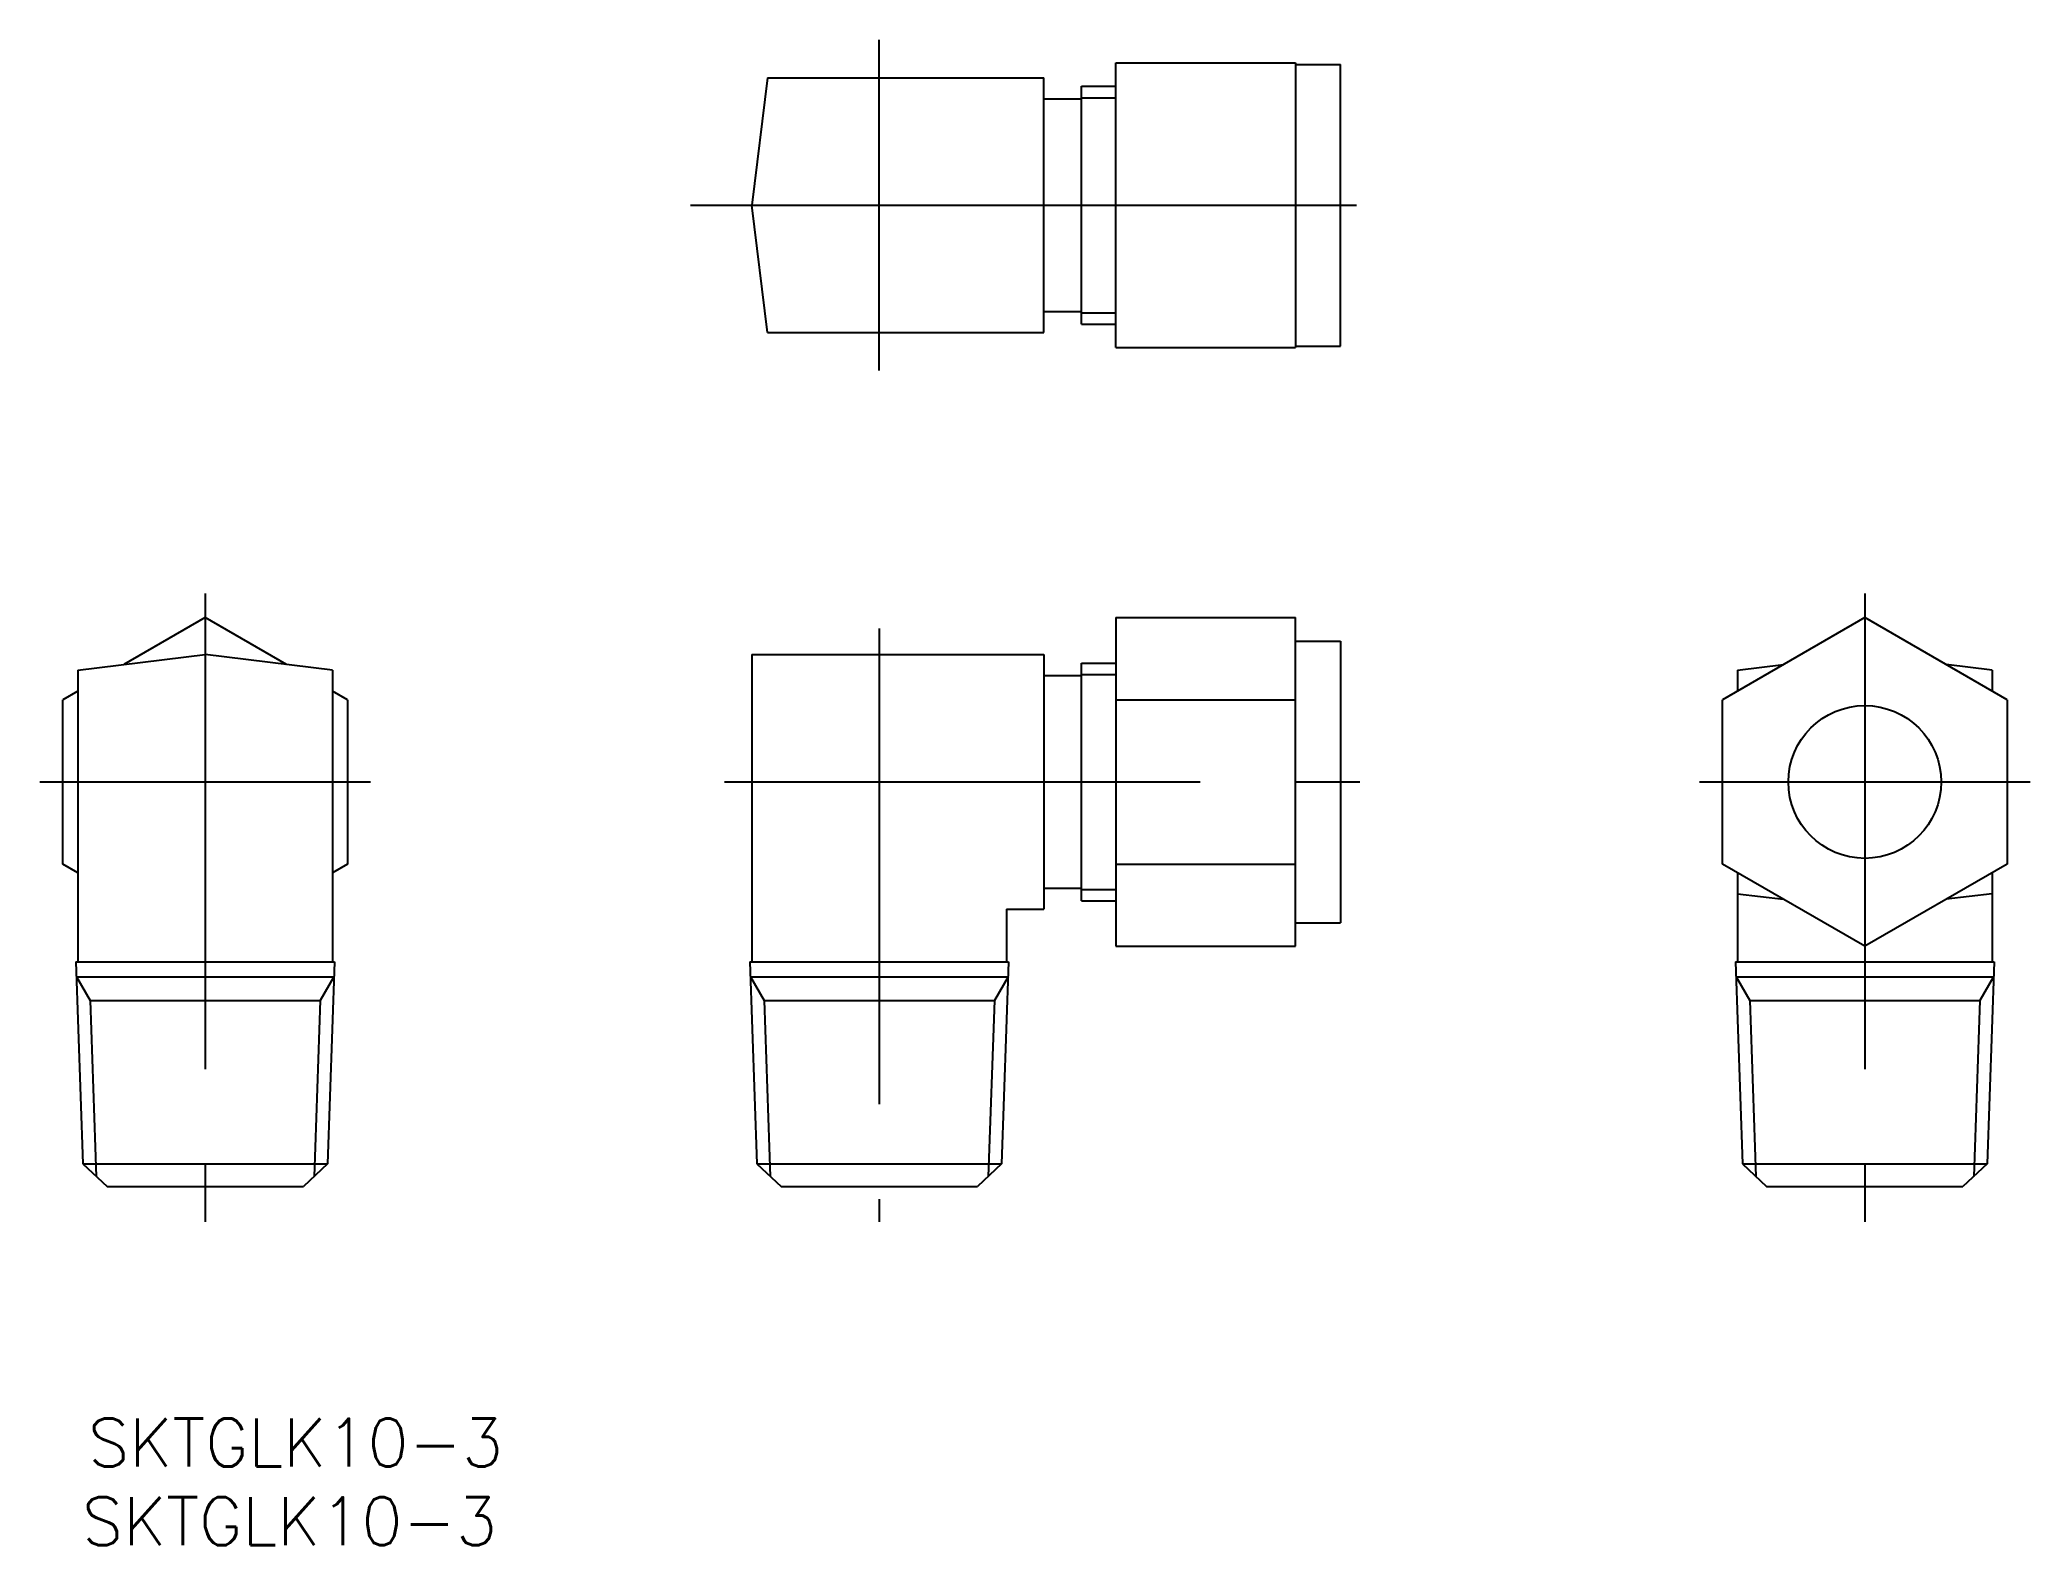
# Model space of a CAD drawing. Extents: x -56 to 77, y -30 to 70.
import ezdxf

# ---------------------------------------------------------------- set-up
doc = ezdxf.new("R2010")
doc.units = 0
doc.linetypes.add('CENTER', pattern=[50.8, 31.75, -6.35, 6.35, -6.35])
doc.layers.get('0').update_dxf_attribs({"linetype": 'CONTINUOUS'})
doc.layers.add('CENTER', color=1, linetype='CENTER')
doc.styles.get("Standard").update_dxf_attribs({"font": 'txt.shx', "bigfont": '@extfont2.shx'})

msp = doc.modelspace()

# ---------------------------------------------------------------- linework, layer by layer
at = {"color": 7, "linetype": 'CONTINUOUS'}
for p, q in [((15.800315, 68.649997), (27.800316, 68.649997)), ((15.800316, 49.649997), (15.800316, 68.650001)), ((27.800316, 68.549997), (30.800317, 68.549997)), ((27.800317, 68.650001), (27.800317, 49.650002)), ((30.800318, 49.749998), (30.800318, 68.549998)), ((-7.456331, 67.649998), (-8.5, 59.149998)), ((-7.456332, 67.649998), (10.999999, 67.649998)), ((11, 50.649999), (11, 67.649999)), ((13.499999, 67.087498), (15.800315, 67.087498)), ((13.5, 51.212499), (13.5, 67.087498)), ((10.999999, 66.249998), (13.499999, 66.249998)), ((-7.456331, 50.649998), (-8.5, 59.149998)), ((15.800316, 59.149997), (27.800317, 59.149997)), ((11, 52.049999), (13.5, 52.049999)), ((-7.456331, 50.649998), (11, 50.649998)), ((13.5, 51.212498), (15.800316, 51.212498)), ((15.800316, 49.649997), (27.800317, 49.649997)), ((27.800317, 49.749996), (30.800318, 49.749996)), ((-45, 31.619655), (-50.432999, 28.482912)), ((-39.567001, 28.482912), (-45, 31.619655)), ((15.800316, 31.619654), (15.800316, 9.680346)), ((15.800316, 31.619654), (27.800318, 31.619654)), ((27.800318, 9.680346), (27.800318, 31.619654)), ((65.800318, 31.619655), (56.300318, 26.134828)), ((75.300318, 26.134828), (65.800318, 31.619655)), ((27.800318, 30.05), (30.800318, 30.05)), ((30.800318, 30.05), (30.800318, 11.250001)), ((-53.5, 28.106331), (-45, 29.15)), ((-53.5, 28.106331), (-53.5, 8.65)), ((-36.5, 28.106331), (-45, 29.15)), ((-36.5, 28.106331), (-36.5, 8.65)), ((-8.500001, 29.149998), (-8.500001, 8.65)), ((-8.500001, 29.149998), (11, 29.149998)), ((11, 29.149998), (11, 12.15)), ((13.5, 12.7125), (13.5, 28.5875)), ((13.5, 28.5875), (15.800316, 28.5875)), ((57.300318, 28.106331), (60.367319, 28.482912)), ((57.300318, 28.106331), (57.300318, 26.712178)), ((74.300318, 28.106331), (71.233317, 28.482912)), ((74.300318, 28.106331), (74.300318, 26.712178)), ((-53.5, 26.712178), (-54.5, 26.134828)), ((-35.5, 26.134828), (-36.5, 26.712178)), ((11, 27.75), (13.5, 27.75)), ((-54.5, 15.165172), (-54.5, 26.134828)), ((-35.5, 26.134828), (-35.5, 15.165172)), ((15.800316, 26.134827), (27.800318, 26.134827)), ((56.300318, 15.165172), (56.300318, 26.134828)), ((75.300318, 26.134828), (75.300318, 15.165172)), ((-53.5, 14.587822), (-54.5, 15.165172)), ((-35.5, 15.165172), (-36.5, 14.587822)), ((15.800316, 15.165173), (27.800318, 15.165173)), ((65.800318, 9.680345), (56.300318, 15.165172)), ((75.300318, 15.165172), (65.800318, 9.680345)), ((11, 13.55), (13.5, 13.55)), ((57.300318, 14.587822), (57.300318, 8.65)), ((74.300318, 14.587822), (74.300318, 8.65)), ((8.5, 12.15), (8.5, 8.65)), ((8.5, 12.15), (11, 12.15)), ((13.5, 12.7125), (15.800316, 12.7125)), ((57.300318, 13.193669), (60.367319, 12.817088)), ((74.300318, 13.193669), (71.233317, 12.817088)), ((27.800318, 11.250001), (30.800318, 11.250001)), ((15.800316, 9.680346), (27.800318, 9.680346)), ((-53.633065, 8.65), (-53.161603, -4.850914)), ((-53.633065, 8.65), (-36.366935, 8.65)), ((-36.366935, 8.65), (-36.838397, -4.850914)), ((-8.633065, 8.65), (8.633065, 8.65)), ((-8.633065, 8.65), (-8.161603, -4.850914)), ((8.633065, 8.65), (8.161603, -4.850914)), ((57.167253, 8.65), (57.638715, -4.850914)), ((57.167253, 8.65), (74.433383, 8.65)), ((74.433383, 8.65), (73.961921, -4.850914)), ((-53.598144, 7.65), (-52.687036, 6.071915)), ((-53.598144, 7.65), (-36.401856, 7.65)), ((-36.401856, 7.65), (-37.312964, 6.071915)), ((-8.598144, 7.65), (8.598144, 7.65)), ((-8.598144, 7.65), (-7.687036, 6.071915)), ((8.598144, 7.65), (7.687036, 6.071915)), ((57.202174, 7.65), (74.398462, 7.65)), ((57.202174, 7.65), (58.113282, 6.071915)), ((74.398462, 7.65), (73.487354, 6.071915)), ((-53.161603, -4.850914), (-51.554029, -6.35)), ((-36.838397, -4.850914), (-38.445971, -6.35)), ((-8.161603, -4.850914), (-6.554029, -6.35)), ((8.161603, -4.850914), (6.554029, -6.35)), ((57.638715, -4.850914), (59.246289, -6.35)), ((73.961921, -4.850914), (72.354347, -6.35)), ((-51.554029, -6.35), (-38.445971, -6.35)), ((-6.554029, -6.35), (6.554029, -6.35)), ((59.246289, -6.35), (72.354347, -6.35))]:
    msp.add_line(p, q, dxfattribs=at)
at = {"color": 3, "linetype": 'CONTINUOUS'}
for p, q in [((13.499999, 66.323998), (15.800315, 66.323998)), ((13.5, 51.975999), (15.800316, 51.975999)), ((13.5, 27.823999), (15.800316, 27.823999)), ((13.5, 13.476001), (15.800316, 13.476001)), ((-52.687036, 6.071915), (-37.312964, 6.071915)), ((-52.687036, 6.071915), (-52.27679, -5.676015)), ((-37.312964, 6.071915), (-37.72321, -5.676015)), ((-7.687036, 6.071915), (7.687036, 6.071915)), ((-7.687036, 6.071915), (-7.27679, -5.676015)), ((7.687036, 6.071915), (7.27679, -5.676015)), ((58.113282, 6.071915), (73.487354, 6.071915)), ((58.113282, 6.071915), (58.523528, -5.676015)), ((73.487354, 6.071915), (73.077108, -5.676015)), ((-53.161603, -4.850914), (-36.838397, -4.850914)), ((-8.161603, -4.850914), (8.161603, -4.850914)), ((57.638715, -4.850914), (73.961921, -4.850914))]:
    msp.add_line(p, q, dxfattribs=at)
at = {"color": 7, "linetype": 'CONTINUOUS'}
msp.add_circle((65.800318, 20.65), 5.1, dxfattribs=at)
at = {"layer": 'CENTER', "color": 1, "linetype": 'CENTER'}
for p, q in [((0, 48.109998), (0, 70.189998)), ((-12.588839, 59.149998), (33.409656, 59.149998)), ((-45, 33.238839), (-45, -8.717471)), ((65.800318, 33.238839), (65.800318, -8.717471)), ((0, 30.892579), (0, -8.717471)), ((-56.04, 20.65), (-33.96, 20.65)), ((-10.326694, 20.65), (32.084428, 20.65)), ((54.760318, 20.65), (76.840318, 20.65))]:
    msp.add_line(p, q, dxfattribs=at)

# ---------------------------------------------------------------- texts
at = {"color": 7, "linetype": 'CONTINUOUS'}
for p in [(-52.815654, -25.04722), (-53.219585, -30.296067)]:
    msp.add_text('SKTGLK10-3', height=3.2, dxfattribs=at).set_placement(p)

doc.saveas('drawing.dxf')
